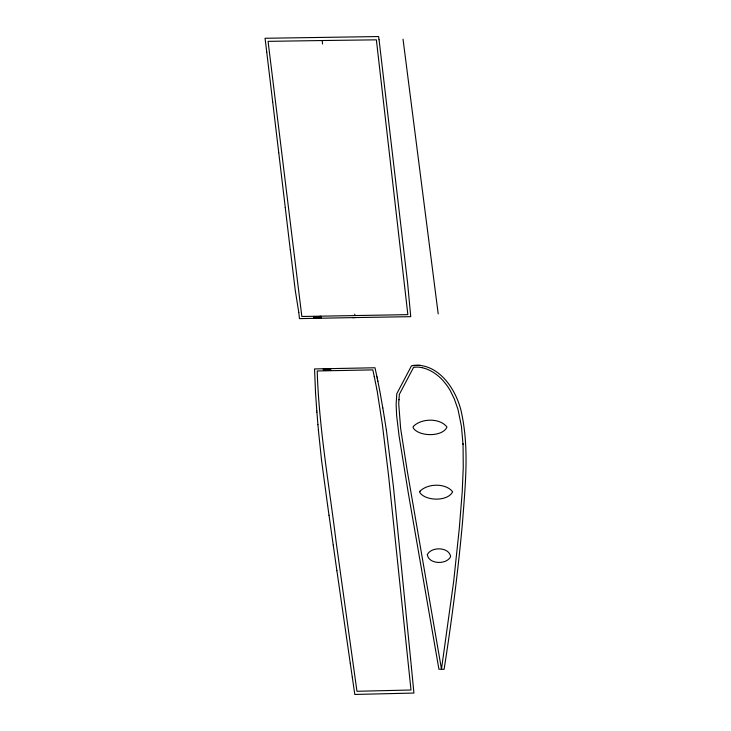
<?xml version="1.0" encoding="UTF-8"?>
<svg xmlns="http://www.w3.org/2000/svg" width="731" height="731" viewBox="0 0 731 731"><rect width="100%" height="100%" fill="white"/><g stroke="black" fill="none" stroke-linecap="round" stroke-linejoin="round"><path stroke-width="1.1" d="M422.134 367.675L425.689 368.689A22.387 17.544 8.5 0 1 427.754 369.484L429.517 370.279A20.367 15.954 8.5 0 1 430.961 371.019L432.761 372.052A19.134 14.995 8.5 0 1 433.565 372.545L435.512 373.861A21.199 16.612 8.5 0 1 436.37 374.491L437.823 375.633A26.599 20.843 8.5 0 1 438.71 376.374L440.19 377.708A32.977 25.841 8.5 0 1 441.085 378.567L442.273 379.782A40.68 31.881 8.5 0 1 443.16 380.75L446.358 384.67A39.629 31.058 8.5 0 1 447.198 385.849L448.039 387.065A35.07 27.486 8.5 0 1 448.852 388.325L449.656 389.623A27.677 21.692 8.5 0 1 450.442 390.975L454.28 398.843L457.633 408.373A50.914 39.903 8.5 0 1 458.145 410.164L461.435 426.337L463.07 445.17L463.253 467.429L462.193 492.374L459.287 528.522L453.677 581.401L441.478 669.13L407.231 470.709L400.643 428.512L398.751 404.17A75.43 59.12 8.5 0 1 398.77 402.708L399.345 394.365L413.545 367.437A16.923 13.259 8.5 0 1 416.944 367.126L417.063 367.117A13.112 10.271 8.5 0 1 419.128 367.209L422.025 367.656M398.87 399.848L398.898 399.382M290.335 249.847L295.269 290.426L298.787 312.448M379.06 39.748L407.587 282.787L410.74 316.669L352.479 317.62M413.024 365.409C439.706 362.722 457.825 391.77 461.946 414.879C469.11 449.876 465.227 485.905 462.595 521.185C458.163 570.756 451.831 620.153 444.092 669.313L438.92 669.212L408.373 493.507L399.062 435.813L396.631 415.519L396.138 404.499L396.778 393.744L411.516 365.765L420.234 365.272M355.129 317.574L299.454 318.625L298.787 312.448M322.152 40.534L376.374 39.84L407.852 314.641L301.839 316.505L268.076 41.356L322.152 40.534L322.563 44.015M376.867 376.419L374.994 367.766L314.549 368.936L315.527 392.629M374.263 376.52L372.828 369.886L317.227 370.964L317.446 377.744M376.849 376.374L377.881 381.262M374.235 376.383L376.776 389.029M377.159 377.836L377.297 378.457M377.808 380.906L379.873 391.359M376.885 389.632L377.233 391.514M379.992 392.026L382.797 407.907M377.351 392.172L382.377 424.583L388.472 474.711L410.996 690L356.966 691.279L336.022 541.187C329.389 486.846 319.785 432.661 317.455 377.863M382.806 407.916L383.373 411.361M383.382 411.361L384.396 417.684M384.405 417.684L386.343 429.91M350.25 663.181L336.89 570.719M352.315 677.262L354.8 694.45L413.929 693.052L411.407 667.211M350.259 663.181L352.305 677.262M354.69 314.166L354.837 315.061M336.881 570.719L333.235 545.125M333.235 545.125L329.014 515.236M327.634 505.441L329.005 515.236M327.634 505.441L321.503 459.9M386.361 429.91L393.36 486.06L411.416 667.211M403.037 39.209L438.207 313.891M321.503 459.9L318.387 430.047M266.751 52.203L272.7 101.993M272.7 101.993L275.56 125.942M278.758 152.797L275.55 125.942M266.76 52.203L265.051 38.277L378.621 36.55L379.005 39.776M278.749 152.797L285.264 207.494M285.254 207.494L290.289 249.901M318.396 430.047L317.93 424.674M317.939 424.674L316.898 412.183M316.788 410.694L315.527 392.629M316.779 410.694L316.907 412.183M462.988 443.653L463.025 444.411M319.008 316.889C315.975 318.003 321.101 318.478 318.268 317.884C321.019 316.468 316.139 316.167 319.008 316.889M328.749 369.155C325.724 370.242 330.723 370.681 328.118 370.242C330.421 368.817 326.127 368.378 328.749 369.155M427.333 554.628C428.649 564.414 446.614 564.899 450.616 556.657C449.3 546.87 431.336 546.386 427.333 554.628M315.947 317.071C316.66 320.014 318.177 315.436 315.947 317.071M325.688 369.338C326.391 372.28 327.936 367.702 325.688 369.338M413.307 426.475L413.152 427.827C418.671 436.818 442.703 437.211 446.97 427.023C439.852 417.748 421.184 418.214 413.307 426.475M419.932 491.259L419.777 492.557C425.826 501.247 447.783 501.658 452.653 491.78C445.672 482.862 427.653 483.346 419.932 491.259M315.646 316.989C316.706 320.808 318.835 314.805 315.646 316.989M325.386 369.256C326.455 373.075 328.575 367.072 325.386 369.256M314.951 316.879L313.8 318.332L313.572 316.541L314.047 318.076C315.299 313.508 315.609 321 314.951 316.879M324.692 369.146L323.55 370.599L323.312 368.808L323.796 370.343C325.039 365.765 325.35 373.267 324.692 369.146M320.973 316.368L319.566 316.395L319.794 318.195L321.201 318.159L320.004 317.482L321.037 317.455L319.977 317.272L319.886 316.605L320.973 316.368M330.714 368.625L329.306 368.662L329.535 370.453L330.942 370.425L329.745 369.749L330.777 369.722L329.718 369.53L329.635 368.872L330.714 368.625"/></g></svg>
